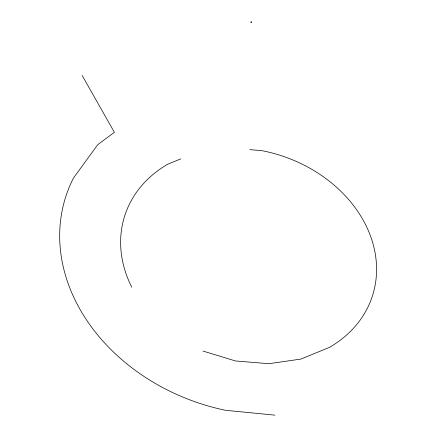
<?xml version="1.0" encoding="UTF-8"?>
<svg xmlns="http://www.w3.org/2000/svg" width="437" height="437" viewBox="0 0 437 437"><rect width="100%" height="100%" fill="white"/><g stroke="black" fill="none" stroke-linecap="round" stroke-linejoin="round"><path stroke-width="0.66" d="M180.798 158.871L167.868 164.165A130.171 105.312 18.1 0 0 131.788 287.224M249.789 149.656L261.736 150.634A130.171 105.312 18.1 0 1 371.242 238.116A130.171 105.312 18.1 0 1 329.34 347.426L300.891 359.083L268.875 363.693L235.477 360.957L202.976 351.053M274.889 415.15L225.568 410.305A192.154 155.457 18.1 0 1 73.438 178.072L97.73 144.707L114.374 132.291L82.14 75.448M251.22 21.85L251.209 22.735L250.789 21.987L251.22 21.85"/></g></svg>
